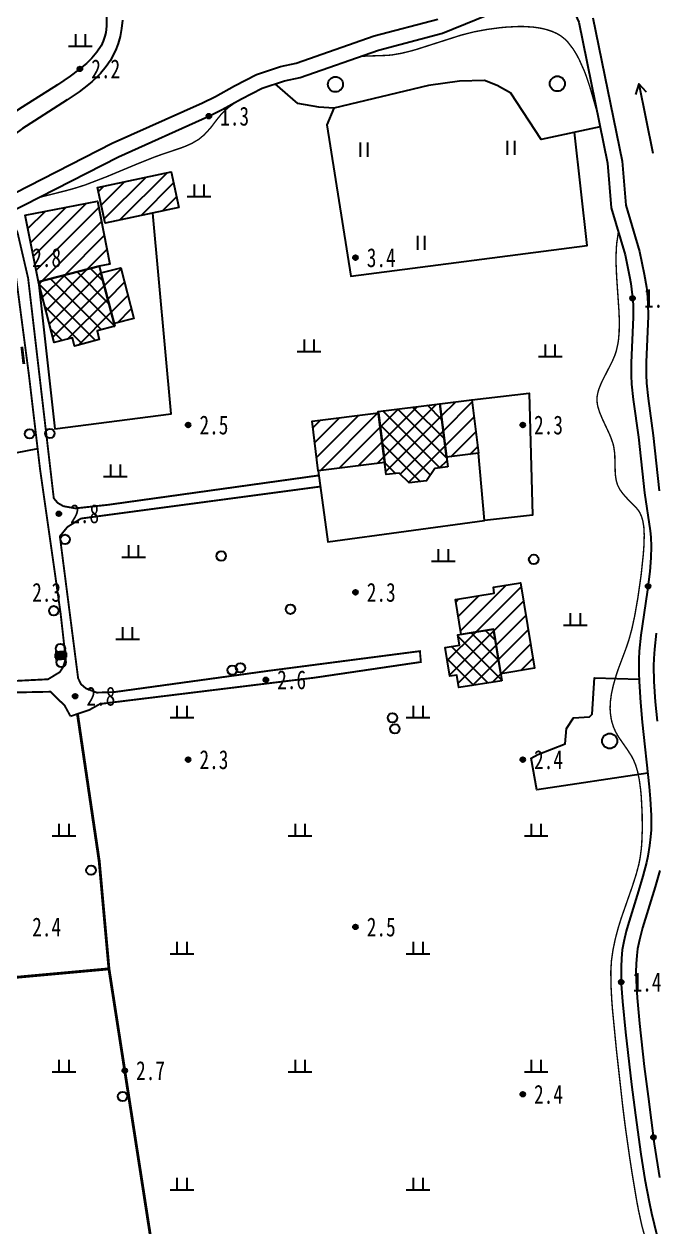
# Model space of a CAD drawing. Header units: metres. Extents: x 494039 to 619385, y 3351420 to 3402703.
# Drawn here: x 589951.9 to 590085.7, y 3392896.5 to 3393151.1 of the extents above; entities that cross this region are included whole.
import ezdxf
from ezdxf.enums import TextEntityAlignment as Align

# ---------------------------------------------------------------- set-up
doc = ezdxf.new("R2010")
doc.units = ezdxf.units.M
for name, pattern in [('2430', [0]), ('2450', [0]), ('4410a', [0]), ('8521', [0]), ('9610', [0])]:
    doc.linetypes.add(name, pattern=pattern)
for name, color, linetype in [('210100', 130, 'Continuous'), ('261301', 141, 'Continuous'), ('310300', 8, 'Continuous'), ('310500', 8, 'Continuous'), ('380201', 8, '2430'), ('380202', 8, '2450'), ('420500', 8, 'Continuous'), ('440200', 8, '4410a'), ('510301', 8, 'Continuous'), ('510402', 8, 'Continuous'), ('720100', 8, 'Continuous'), ('760201', 8, '8521'), ('810100', 8, '9610'), ('810302', 8, 'Continuous'), ('810501', 8, 'Continuous'), ('810600', 8, 'Continuous')]:
    doc.layers.add(name, color=color, linetype=linetype)
doc.layers.add('710101', color=8, linetype='Continuous', lineweight=0)
pattern_1 = [(45, (0, 0), (-1.767766953, 1.767766953), []), (135, (0, 0), (-1.767766953, -1.767766953), [])]
pattern_2 = [(45, (0, 0), (-1.767766953, 1.767766953), [])]

# ---------------------------------------------------------------- blocks, each defined once
blk = doc.blocks.new('gc170')
at = {"linetype": 'Continuous'}
blk.add_circle((0, 0), 0.5, dxfattribs=at)
blk = doc.blocks.new('gu')
at = {"flags": 128}
for points in [[(3.75, 0), (-3.75, 0)], [(2.71, -0.6), (3.75, 0), (3.75, 0), (2.71, 0.6)]]:
    blk.add_lwpolyline(points, dxfattribs=at)
blk = doc.blocks.new('p_point')
for radius in [0.25, 0.2, 0.15, 0.1, 0.05]:
    blk.add_circle((0, 0), radius)
blk.add_point((0, 0))
blk = doc.blocks.new('vm')
at = {"linetype": 'Continuous'}
for p, q in [((-0.5, 0), (-0.5, 1.3)), ((0.5, 1.3), (0.5, 0)), ((1.25, 0), (-1.25, 0))]:
    blk.add_line(p, q, dxfattribs=at)
blk = doc.blocks.new('v1')
blk.add_circle((0, 0), 0.8)
blk = doc.blocks.new('ve')
at = {"color": 0, "linetype": 'Continuous'}
for p, q in [((-0.4, 1.5), (-0.4, 0)), ((0.4, 0), (0.4, 1.5))]:
    blk.add_line(p, q, dxfattribs=at)
blk = doc.blocks.new('1-3&1-4')
at = {"layer": '310300', "linetype": 'Continuous'}
h = blk.add_hatch(dxfattribs=at)
h.set_pattern_fill('ANSI31', color=8, scale=20, style=0)
h.set_pattern_definition(pattern_2)
h.paths.add_polyline_path([(589984.6882, 3393112.2883), (589969.0694, 3393108.9937), (589967.4734, 3393116.5597), (589983.0922, 3393119.8544)])
h = blk.add_hatch(dxfattribs=at)
h.set_pattern_fill('ANSI31', color=8, scale=20, style=0)
h.set_pattern_definition(pattern_2)
h.paths.add_polyline_path([(589954.9928, 3393096.5577), (589952.1719, 3393110.6797), (589967.4856, 3393113.608), (589970.0539, 3393100.3126), (589967.8269, 3393099.8683)])
h = blk.add_hatch(dxfattribs=at)
h.set_pattern_fill('ANSI31', color=8, scale=20, style=0)
h.set_pattern_definition(pattern_2)
h.paths.add_polyline_path([(589968.1894, 3393098.4628), (589972.3796, 3393099.5437), (589975.148, 3393088.8118), (589970.9578, 3393087.7309)])
h = blk.add_hatch(dxfattribs=at)
h.set_pattern_fill('ANSI31', color=8, scale=20, style=0)
h.set_pattern_definition(pattern_2)
h.paths.add_polyline_path([(590039.9842, 3393070.7482), (590046.7024, 3393071.5879), (590048.1183, 3393060.2591), (590041.4001, 3393059.4194)])
h = blk.add_hatch(dxfattribs=at)
h.set_pattern_fill('ANSI31', color=8, scale=20, style=0)
h.set_pattern_definition(pattern_2)
h.paths.add_polyline_path([(590028.2836, 3393058.2871), (590014.2183, 3393056.5292), (590012.8998, 3393067.0786), (590026.9651, 3393068.8365)])
h = blk.add_hatch(dxfattribs=at)
h.set_pattern_fill('ANSI31', color=8, scale=20, style=0)
h.set_pattern_definition(pattern_2)
h.paths.add_polyline_path([(590051.3327, 3393023.0272), (590044.5044, 3393021.9217), (590043.3085, 3393029.3083), (590051.4944, 3393030.6335), (590051.2903, 3393031.8943), (590057.0485, 3393032.8265), (590059.9769, 3393014.7382), (590052.8611, 3393013.5862)])
at = {"layer": '310500', "linetype": 'Continuous'}
h = blk.add_hatch(dxfattribs=at)
h.set_pattern_fill('ANSI37', color=8, scale=20, style=0)
h.set_pattern_definition(pattern_1)
h.paths.add_polyline_path([(589971.1098, 3393087.1418), (589967.3573, 3393086.1739), (589967.8351, 3393084.3217), (589962.6167, 3393082.9756), (589962.1701, 3393084.7067), (589958.3069, 3393083.7101), (589954.9928, 3393096.5577), (589967.8269, 3393099.8683)])
h = blk.add_hatch(dxfattribs=at)
h.set_pattern_fill('ANSI37', color=8, scale=20, style=0)
h.set_pattern_definition(pattern_1)
h.paths.add_polyline_path([(590041.656, 3393057.372), (590038.8954, 3393057.027), (590037.1395, 3393054.4392), (590033.4343, 3393053.9762), (590031.3568, 3393056.0814), (590028.6023, 3393055.7371), (590026.9301, 3393069.1167), (590039.9842, 3393070.7482)])
h = blk.add_hatch(dxfattribs=at)
h.set_pattern_fill('ANSI37', color=8, scale=20, style=0)
h.set_pattern_definition(pattern_1)
h.paths.add_polyline_path([(590053.1, 3393012.1106), (590044.0095, 3393010.6389), (590043.5774, 3393013.3081), (590042.0725, 3393013.0645), (590041.0912, 3393019.1257), (590044.1369, 3393019.6187), (590043.783, 3393021.8049), (590051.3327, 3393023.0272)])
at = {"layer": '210100', "color": 141, "linetype": 'Continuous', "flags": 128}
blk.add_lwpolyline([(589972.7477, 3393151.9835), (589972.5625, 3393150.2313), (589972.2303, 3393148.4956), (589971.8238, 3393147.0355), (589971.4007, 3393145.8718), (589970.8108, 3393144.5842), (589970.1175, 3393143.3505), (589969.3303, 3393142.182), (589968.0683, 3393140.6667), (589967.4777, 3393140.0607), (589966.2303, 3393138.9151), (589964.5751, 3393137.5789), (589963.5439, 3393136.8152), (589961.0631, 3393135.1079), (589954.1292, 3393130.6717), (589951.612, 3393128.998), (589948.6269, 3393126.854), (589942.4088, 3393122.1695)], dxfattribs=at)
at = {"layer": '210100', "color": 141, "linetype": 'Continuous', "elevation": 0.8, "flags": 128}
for points in [[(589947.0169, 3393113.8518), (589970.5796, 3393125.8891), (589989.711, 3393134.4851), (589992.439, 3393135.8162), (589996.4867, 3393138.0596), (590001.1005, 3393140.4336), (590006.2219, 3393142.1752), (590009.5065, 3393142.8514), (590026.027, 3393148.6352), (590039.5209, 3393152.1789)], [(590072.3869, 3393152.4931), (590078.5944, 3393122.1095), (590079.3235, 3393112.8094), (590082.2391, 3393103.0072), (590083.2607, 3393098.1775), (590083.7072, 3393095.4635), (590083.846, 3393094.2965), (590084.0165, 3393091.9894), (590084.0475, 3393089.3144), (590083.624, 3393079.5726), (590083.6276, 3393076.8907), (590083.7268, 3393075.0818), (590084.0596, 3393071.8957), (590085.1513, 3393064.046), (590086.425, 3393052.2835)], [(590085.7599, 3393022.1485), (590085.3944, 3393018.7558), (590085.2728, 3393016.8154), (590085.2382, 3393015.2862), (590085.3103, 3393011.9702), (590085.5958, 3393007.6298), (590085.9752, 3393003.5361)], [(590086.5398, 3392971.9631), (590085.5813, 3392968.4779), (590082.8914, 3392959.8167), (590082.2187, 3392957.2258), (590081.847, 3392955.3306), (590081.6671, 3392953.966), (590081.5373, 3392952.1798), (590081.4979, 3392950.3848), (590081.5262, 3392948.5831), (590081.7219, 3392944.9661), (590082.2153, 3392939.5211), (590083.257, 3392930.4266), (590084.0489, 3392924.0589), (590085.3771, 3392914.0758), (590086.4962, 3392906.9569)]]:
    blk.add_lwpolyline(points, dxfattribs=at)
at = {"layer": '310300', "color": 8, "linetype": 'Continuous', "flags": 128}
for points, elevation in [([(589984.6882, 3393112.2883), (589969.0694, 3393108.9937), (589967.4734, 3393116.5597), (589983.0922, 3393119.8544)], 6.7648), ([(589954.9928, 3393096.5577), (589952.1719, 3393110.6797), (589967.4856, 3393113.608), (589970.0539, 3393100.3126), (589967.8269, 3393099.8683)], 6.865), ([(589968.1894, 3393098.4628), (589972.3796, 3393099.5437), (589975.148, 3393088.8118), (589970.9578, 3393087.7309)], 6.865), ([(590039.9842, 3393070.7482), (590046.7024, 3393071.5879), (590048.1183, 3393060.2591), (590041.4001, 3393059.4194)], 5.8477), ([(590028.2836, 3393058.2871), (590014.2183, 3393056.5292), (590012.8998, 3393067.0786), (590026.9651, 3393068.8365)], 5.8477), ([(590051.3327, 3393023.0272), (590044.5044, 3393021.9217), (590043.3085, 3393029.3083), (590051.4944, 3393030.6335), (590051.2903, 3393031.8943), (590057.0485, 3393032.8265), (590059.9769, 3393014.7382), (590052.8611, 3393013.5862)], 6.6936)]:
    blk.add_lwpolyline(points, close=True, dxfattribs=dict(at, elevation=elevation))
at = {"layer": '310500', "color": 8, "linetype": 'Continuous', "flags": 128}
for points, elevation in [([(589971.1098, 3393087.1418), (589967.3573, 3393086.1739), (589967.8351, 3393084.3217), (589962.6167, 3393082.9756), (589962.1701, 3393084.7067), (589958.3069, 3393083.7101), (589954.9928, 3393096.5577), (589967.8269, 3393099.8683)], 13.9161), ([(590053.1, 3393012.1106), (590044.0095, 3393010.6389), (590043.5774, 3393013.3081), (590042.0725, 3393013.0645), (590041.0912, 3393019.1257), (590044.1369, 3393019.6187), (590043.783, 3393021.8049), (590051.3327, 3393023.0272)], 14.6017)]:
    blk.add_lwpolyline(points, close=True, dxfattribs=dict(at, elevation=elevation))
blk.add_lwpolyline([(590041.656, 3393057.372), (590038.8954, 3393057.027), (590037.1395, 3393054.4392), (590033.4343, 3393053.9762), (590031.3568, 3393056.0814), (590028.6023, 3393055.7371), (590026.9301, 3393069.1167), (590039.9842, 3393070.7482)], close=True, dxfattribs=at)
at = {"layer": '380201', "color": 8, "linetype": '2430', "const_width": 0.6, "elevation": 5.7464, "flags": 128}
blk.add_lwpolyline([(589951.8613, 3393079.1671), (589951.4382, 3393082.8152)], dxfattribs=at)
at = {"layer": '380202', "color": 8, "linetype": '2450', "flags": 128}
blk.add_lwpolyline([(589954.9928, 3393096.5577), (589958.46, 3393065.4466), (589983.0603, 3393068.6159), (589979.1773, 3393111.1258)], dxfattribs=at)
at = {"layer": '380202', "color": 8, "linetype": '2450', "elevation": 5.8699, "flags": 128}
blk.add_lwpolyline([(590014.2183, 3393056.5292), (590016.2699, 3393041.4922), (590049.4216, 3393046.0641), (590048.1183, 3393060.2591)], dxfattribs=at)
at = {"layer": '420500', "color": 8, "linetype": 'Continuous', "const_width": 0.4, "flags": 128}
for points in [[(589950.0242, 3393098.9932), (589952.9343, 3393076.8634), (589955.2685, 3393057.1061), (589959.6426, 3393026.4151), (589960.7325, 3393016.7017), (589960.1393, 3393014.9404), (589959.4836, 3393013.9426), (589956.9939, 3393012.4179), (589945.5342, 3393011.8424)], [(590014.3482, 3393055.5769), (589969.754, 3393049.3614), (589962.7723, 3393048.6012), (589960.2026, 3393049.0741), (589959.0292, 3393049.7603), (589958.2022, 3393050.7285), (589952.7693, 3393097.3233), (589950.5325, 3393106.9672), (589948.5402, 3393111.1023)], [(589961.7425, 3393004.5797), (589965.6994, 3393005.9049), (589967.9933, 3393007.1942), (590013.4804, 3393012.7607), (590035.9414, 3393016.0721), (590035.7405, 3393018.3703), (590003.7003, 3393014.2092), (589971.0042, 3393009.7042), (589967.307, 3393009.5945), (589965.0105, 3393010.4831), (589963.9784, 3393011.3592), (589963.3587, 3393012.6302), (589959.4923, 3393042.6959), (589961.0972, 3393044.6652), (589963.955, 3393046.4469), (590014.6699, 3393053.2193)], [(589937.3809, 3393009.3708), (589957.5096, 3393009.7765), (589960.5153, 3393006.8376), (589961.7425, 3393004.5797)]]:
    blk.add_lwpolyline(points, dxfattribs=at)
at = {"layer": '440200', "color": 8, "linetype": '4410a', "const_width": 0.6, "flags": 128}
for points in [[(589602.683, 3392917.2726), (589613.5758, 3392918.934), (589791.8731, 3392935.2374), (589891.5921, 3392943.9618), (589969.8867, 3392951.1047), (589967.8183, 3392973.9569), (589963.2196, 3393005.0744)], [(589969.8867, 3392951.1047), (589979.3694, 3392890.012), (589981.4335, 3392874.4074), (589886.0895, 3392868.416)]]:
    blk.add_lwpolyline(points, dxfattribs=at)
at = {"layer": '510402', "color": 8, "linetype": 'Continuous'}
for p, q in [((589960.8666, 3393017.9785), (589958.4708, 3393017.837)), ((589958.4708, 3393017.837), (589958.5244, 3393016.9299)), ((589960.9202, 3393017.0714), (589960.8666, 3393017.9785)), ((589958.5244, 3393016.9299), (589960.9202, 3393017.0714))]:
    blk.add_line(p, q, dxfattribs=at)
at = {"layer": '510402', "color": 8, "linetype": 'Continuous', "const_width": 2.4, "flags": 128}
blk.add_lwpolyline([(589959.7544, 3393016.4559), (589959.6366, 3393018.4525)], dxfattribs=at)
at = {"layer": '710101', "color": 8, "linetype": 'Continuous', "const_width": 0.3, "elevation": 2, "flags": 128}
for points in [[(590073.2753, 3393132.4505), (590071.8333, 3393137.5037), (590071.0094, 3393140.003), (590070.5894, 3393141.1269), (590069.5077, 3393143.5574), (590068.9922, 3393144.5456), (590068.2171, 3393145.8232), (590067.0897, 3393147.2863), (590066.4072, 3393147.9754), (590065.5614, 3393148.6462), (590064.742, 3393149.1331), (590063.7534, 3393149.5766), (590062.5949, 3393149.96), (590061.8789, 3393150.1418), (590061.1528, 3393150.2911), (590059.6515, 3393150.504), (590057.6924, 3393150.6193), (590056.5768, 3393150.6207), (590054.0758, 3393150.4965), (590052.6917, 3393150.3666), (590049.937, 3393149.999), (590047.2065, 3393149.4892), (590044.49, 3393148.8023), (590035.1313, 3393145.8093), (590033.8355, 3393145.4388), (590031.8792, 3393144.9593), (590029.8997, 3393144.6169), (590028.8378, 3393144.5094), (590023.1997, 3393144.3168)], [(590000.591, 3393136.6384), (589998.761, 3393135.7028), (589996.9842, 3393134.7098), (589996.3281, 3393134.2985), (589995.2054, 3393133.4951), (589994.2934, 3393132.6884), (589993.6804, 3393132.0525), (589992.8312, 3393131.0239), (589991.4058, 3393129.1551), (589990.0714, 3393127.6982), (589988.9061, 3393126.7351), (589987.4594, 3393125.8833), (589986.0658, 3393125.2626), (589985.1057, 3393124.8982), (589981.1779, 3393123.5769), (589979.4052, 3393122.9325), (589975.5755, 3393121.4005), (589969.3737, 3393118.8111), (589964.8538, 3393117.0758), (589962.4044, 3393116.3047), (589960.8267, 3393115.8746), (589955.0034, 3393114.4041)], [(590083.5482, 3392893.8216), (590082.7614, 3392896.6456), (590082.0309, 3392899.9922), (590081.6661, 3392901.9191), (590080.6892, 3392907.7316), (590080.0922, 3392911.6204), (590079.196, 3392917.9544), (590078.6756, 3392922.1354), (590077.3489, 3392934.0015), (590076.5325, 3392942.3773), (590076.3708, 3392944.4694), (590076.1879, 3392947.9522), (590076.1767, 3392950.732), (590076.3025, 3392952.8105), (590076.6138, 3392955.0431), (590077.1067, 3392957.4105), (590077.726, 3392959.7571), (590078.3941, 3392961.8982), (590080.654, 3392968.3591), (590081.5576, 3392971.1738), (590082.084, 3392973.1619), (590082.3624, 3392974.531), (590082.6301, 3392976.5453), (590082.7234, 3392977.6744), (590082.8352, 3392980.6349), (590082.7976, 3392984.0851), (590082.6185, 3392987.5364), (590082.4925, 3392988.9563), (590082.1969, 3392991.1612), (590081.828, 3392992.9193), (590081.429, 3392994.2411), (590080.9833, 3392995.3301), (590080.5543, 3392996.1462), (590079.683, 3392997.5037), (590077.8221, 3393000.181), (590077.1634, 3393001.331), (590076.7373, 3393002.3054), (590076.3912, 3393003.4137), (590076.2522, 3393004.0254), (590076.0699, 3393005.2666), (590076.0162, 3393006.2518), (590076.0759, 3393007.7096), (590076.3001, 3393009.3376), (590076.6925, 3393011.1312), (590077.3046, 3393013.2593), (590077.7141, 3393014.4855), (590079.3617, 3393018.8837), (590080.0035, 3393020.7764), (590080.6343, 3393023.1009), (590081.2289, 3393025.8468), (590081.9225, 3393029.8133), (590082.6022, 3393034.6393), (590083.0391, 3393038.7521), (590083.1743, 3393040.6), (590083.2477, 3393042.8705), (590083.1612, 3393044.6234), (590082.9696, 3393045.8464), (590082.6799, 3393046.8592), (590082.3166, 3393047.6699), (590082.0607, 3393048.0911), (590081.5472, 3393048.7466), (590079.6291, 3393050.6874), (590078.7208, 3393051.7072), (590078.0997, 3393052.5692), (590077.5976, 3393053.5494), (590077.3277, 3393054.4378), (590077.1552, 3393055.5254), (590077.0974, 3393056.3275), (590077.0035, 3393060.1363), (590076.7876, 3393061.6701), (590076.6219, 3393062.3188), (590076.1826, 3393063.594), (590075.8327, 3393064.4307), (590074.3946, 3393067.5015), (590073.8058, 3393068.9106), (590073.4304, 3393070.1113), (590073.3075, 3393070.71), (590073.2302, 3393071.5071), (590073.2675, 3393072.2847), (590073.4562, 3393073.2487), (590073.6308, 3393073.8272), (590074.0847, 3393074.9854), (590074.4449, 3393075.7591), (590076.4505, 3393079.6676), (590077.045, 3393081.0627), (590077.3147, 3393081.8748), (590077.688, 3393083.531), (590077.8064, 3393084.3679), (590077.941, 3393086.0549), (590077.9614, 3393088.609), (590077.8972, 3393090.3222), (590077.3999, 3393097.6385), (590077.2719, 3393100.6484), (590077.2673, 3393101.9344), (590077.3543, 3393103.9268), (590077.4548, 3393104.9886), (590077.7615, 3393107.0418)]]:
    blk.add_lwpolyline(points, dxfattribs=at)
at = {"layer": '760201', "color": 8, "linetype": '8521', "flags": 128}
for points in [[(589955.9056, 3393260.3805), (589956.2185, 3393256.8732), (589956.7108, 3393254.4594), (589957.0819, 3393253.2006), (589957.5036, 3393252.1857), (589958.1541, 3393250.9852), (589960.4036, 3393247.7889), (589960.8753, 3393246.9951), (589961.3795, 3393245.9156), (589961.875, 3393244.503), (589962.4086, 3393242.462), (589962.9243, 3393239.9253), (589963.1678, 3393238.1526), (589963.2971, 3393235.8138), (589963.249, 3393232.9929), (589962.9588, 3393228.7463), (589962.2791, 3393220.7173), (589962.1445, 3393217.4232), (589962.193, 3393215.0818), (589962.37, 3393213.1917), (589962.7643, 3393210.7113), (589963.5041, 3393207.1811), (589965.0066, 3393200.4726), (589965.2747, 3393199.0533), (589965.5979, 3393196.9143), (589965.7201, 3393195.7434), (589965.852, 3393193.3918), (589965.7697, 3393187.5059), (589965.8325, 3393185.5631), (589965.9324, 3393184.1082), (589966.3388, 3393180.2343), (589968.4351, 3393165.2491), (589968.8944, 3393161.0266), (589969.0834, 3393158.7344), (589969.3386, 3393154.3358), (589969.4008, 3393151.5466), (589969.373, 3393150.6761), (589969.2336, 3393149.3875), (589969.0485, 3393148.5471), (589968.6771, 3393147.4972), (589968.2105, 3393146.551), (589967.3, 3393145.1629), (589966.2549, 3393143.9339), (589965.1033, 3393142.8091), (589963.4506, 3393141.4242), (589961.7069, 3393140.1284), (589958.9882, 3393138.2852), (589951.5363, 3393133.5579), (589949.6906, 3393132.3538), (589947.4312, 3393130.7951), (589946.1167, 3393129.8142), (589944.7761, 3393128.7257), (589940.751, 3393125.1618)], [(589948.5402, 3393111.1023), (589971.9388, 3393123.0557), (589991.0439, 3393131.6399), (589993.8902, 3393133.0287), (589997.9671, 3393135.2883), (590002.3316, 3393137.534), (590007.0476, 3393139.1378), (590010.346, 3393139.8168), (590026.9465, 3393145.6285), (590040.5214, 3393149.1935), (590059.6474, 3393157.0536), (590063.0152, 3393157.5748), (590065.8047, 3393157.1161), (590066.7795, 3393156.5459), (590068.0059, 3393154.6654), (590069.3756, 3393151.5379), (590075.4776, 3393121.6707), (590076.2176, 3393112.2324), (590079.1758, 3393102.2869), (590080.1449, 3393097.694), (590080.4042, 3393096.2205), (590080.7207, 3393093.8183), (590080.8722, 3393091.7512), (590080.9057, 3393089.0896), (590080.482, 3393079.3959), (590080.4832, 3393076.7272), (590080.5824, 3393074.8958), (590080.9205, 3393071.6576), (590082.0306, 3393063.684), (590083.3051, 3393051.9115), (590084.4758, 3393043.8619), (590084.6151, 3393042.5197), (590084.7245, 3393040.5046), (590084.6772, 3393038.1004), (590084.4418, 3393035.2138), (590083.8836, 3393030.8816), (590082.5505, 3393021.7283), (590082.2074, 3393018.352), (590082.1126, 3393016.6436), (590082.0982, 3393013.778), (590082.1594, 3393011.9532), (590082.4515, 3393007.5182), (590082.8387, 3393003.3552), (590084.2948, 3392989.6438), (590084.5045, 3392987.1094), (590084.6932, 3392983.5688), (590084.6927, 3392980.5459), (590084.6059, 3392979.0408), (590084.3918, 3392977.1907), (590083.9913, 3392974.9506), (590083.6956, 3392973.6113), (590082.953, 3392970.7196), (590082.0433, 3392967.6209), (590079.7549, 3392960.3037), (590079.4166, 3392959.0784), (590078.8929, 3392956.8652), (590078.5933, 3392955.1335), (590078.4091, 3392953.3243), (590078.3317, 3392951.5045), (590078.3335, 3392949.677), (590078.3941, 3392947.8436), (590078.6353, 3392944.1652), (590079.2674, 3392937.7077), (590080.5789, 3392926.6193), (590081.396, 3392920.1546), (590082.5237, 3392911.8711), (590083.3819, 3392906.4914), (590084.2706, 3392901.7974), (590084.8013, 3392899.357), (590086.4256, 3392892.6465), (590087.1544, 3392889.2846), (590087.5297, 3392887.0456), (590087.6661, 3392885.9275), (590087.7893, 3392884.0675), (590087.7664, 3392882.5835), (590087.7042, 3392881.8433), (590087.592, 3392881.0464), (590087.3041, 3392879.7753), (590086.7263, 3392878.1648), (590084.8545, 3392874.5841), (590084.4424, 3392873.5929), (590084.1389, 3392872.5407), (590083.996, 3392871.8215), (590083.8251, 3392870.3497), (590083.7805, 3392869.4125), (590083.8164, 3392866.938), (590085.1655, 3392844.7452), (590085.8986, 3392830.7411), (590086.2179, 3392822.2073), (590086.2859, 3392817.4119), (590086.2106, 3392813.6925), (590085.9575, 3392810.3022), (590085.5635, 3392807.4955), (590084.2211, 3392799.7366), (590083.9699, 3392797.8448), (590083.6141, 3392794.258), (590083.352, 3392790.0266), (590083.2786, 3392787.7372), (590083.2507, 3392781.9664), (590083.3073, 3392777.6378), (590083.8329, 3392755.9933), (590084.695, 3392724.2427), (590084.9161, 3392716.7684), (590085.1545, 3392711.0546), (590085.4109, 3392707.8401), (590085.8121, 3392704.8966), (590086.3651, 3392702.3385), (590086.9831, 3392700.2356), (590087.615, 3392698.5175), (590088.2893, 3392697.0072), (590088.8716, 3392695.9057), (590090.5141, 3392693.2185), (590091.2184, 3392691.9186), (590091.6232, 3392690.9437), (590091.7777, 3392690.4426), (590091.9546, 3392689.5237), (590092.0126, 3392688.3552), (590091.8608, 3392686.5035), (590091.52, 3392684.5607), (590090.7602, 3392681.2054), (590090.2537, 3392678.662), (590090.0529, 3392677.2802), (590089.8071, 3392674.3664), (590089.7253, 3392671.44), (590089.7337, 3392669.2399), (590089.8913, 3392664.0966), (590090.0734, 3392660.4187), (590090.3373, 3392656.0044), (590090.9384, 3392647.9221), (590091.216, 3392644.9926), (590091.7097, 3392640.9105), (590092.3386, 3392637.002), (590092.8124, 3392634.4062), (590095.4632, 3392621.0107), (590096.3108, 3392616.4716), (590096.7532, 3392613.8747), (590097.3199, 3392609.9732), (590097.619, 3392607.0451), (590097.6991, 3392605.7439), (590097.7347, 3392603.7926), (590097.6687, 3392602.1779), (590097.5604, 3392600.8887), (590097.1964, 3392597.9892), (590096.0763, 3392590.5774), (590095.7992, 3392587.6719), (590095.7429, 3392585.8552), (590095.7616, 3392584.3605), (590095.9292, 3392581.3691), (590096.1007, 3392579.4995), (590096.3125, 3392577.631), (590096.8401, 3392573.9015), (590097.1557, 3392572.043), (590097.7462, 3392569.0842), (590098.8574, 3392564.688), (590100.6723, 3392558.2893), (590101.6134, 3392554.6902), (590102.1364, 3392552.2825), (590102.3483, 3392551.0744), (590102.5162, 3392549.8623), (590102.6456, 3392548.3921), (590102.6831, 3392546.359), (590102.6431, 3392545.0822), (590102.4001, 3392541.7485), (590101.8441, 3392535.5793), (590101.4226, 3392524.9034), (590100.8171, 3392517.8727), (590100.7699, 3392516.1557), (590100.8503, 3392512.0157), (590100.7283, 3392510.5835), (590100.5487, 3392509.6946), (590100.3662, 3392509.0932), (590099.9552, 3392508.0861), (590099.3106, 3392506.8659), (590098.5239, 3392505.6081), (590097.3421, 3392503.934), (590096.3765, 3392502.7565), (590095.3139, 3392501.6691), (590094.2658, 3392500.7952), (590093.2021, 3392500.0707), (590092.1482, 3392499.4928), (590091.3528, 3392499.1427), (590090.0102, 3392498.6878), (590088.4504, 3392498.3174), (590087.5673, 3392498.1647), (590085.5984, 3392497.9356), (590084.5163, 3392497.8622), (590081.1605, 3392497.8107), (590077.6935, 3392497.9512), (590075.6217, 3392498.0938), (590069.4265, 3392498.6599), (590058.4392, 3392499.8015), (590055.0052, 3392500.1176), (590050.8801, 3392500.4082), (590048.8145, 3392500.4916), (590044.0038, 3392500.4864), (590029.5461, 3392499.9927), (590025.6965, 3392499.9962), (590022.4907, 3392500.1491), (590018.4565, 3392500.5076), (590015.7695, 3392500.8043), (590005.9214, 3392502.0002), (590001.6399, 3392502.4647), (589995.3542, 3392502.9961), (589971.5762, 3392504.6612), (589964.7751, 3392505.2869), (589961.2465, 3392505.7432), (589958.6853, 3392506.1913), (589957.5334, 3392506.4417), (589955.7128, 3392506.9247), (589954.8924, 3392507.1886), (589953.6018, 3392507.7012), (589953.1159, 3392507.9428), (589952.3378, 3392508.4265), (589951.5828, 3392509.0963), (589950.751, 3392510.2), (589950.1549, 3392511.2488), (589948.9275, 3392513.912), (589948.3343, 3392514.8218), (589947.9991, 3392515.1878), (589947.3717, 3392515.7176), (589946.016, 3392516.5548), (589944.055, 3392517.4692), (589943.4362, 3392517.6941), (589942.2547, 3392518.0295), (589940.8477, 3392518.2698), (589939.9541, 3392518.3573), (589937.7864, 3392518.4613), (589927.4474, 3392518.704), (589919.7131, 3392518.7576), (589915.2185, 3392518.6753), (589913.2998, 3392518.5898), (589910.1185, 3392518.3364), (589907.5961, 3392517.9827), (589906.3458, 3392517.7331), (589904.0167, 3392517.0812), (589903.2622, 3392516.8055), (589901.9534, 3392516.2305), (589898.9901, 3392514.5719), (589898.2211, 3392514.2298), (589897.6208, 3392514.0298), (589896.5254, 3392513.7912), (589895.8836, 3392513.7077), (589894.2577, 3392513.6194), (589893.0064, 3392513.6286), (589890.5599, 3392513.778), (589887.4868, 3392514.1407), (589883.2598, 3392514.8217), (589874.8128, 3392516.3267), (589868.8266, 3392517.1984), (589860.2186, 3392518.2493), (589855.0476, 3392518.8245), (589851.0231, 3392519.2405), (589845.4442, 3392519.7326), (589826.2408, 3392520.8274), (589822.7717, 3392521.0917), (589818.3183, 3392521.541), (589816.655, 3392521.7554), (589813.6225, 3392522.249), (589807.9119, 3392523.553), (589805.8203, 3392523.8292), (589803.5887, 3392523.9485), (589802.1606, 3392523.9638), (589793.1592, 3392523.8151), (589787.7755, 3392523.7965), (589763.5919, 3392523.9498), (589755.5317, 3392524.1411), (589750.1404, 3392524.4445), (589745.6415, 3392524.8607), (589743.5496, 3392525.1115), (589740.2809, 3392525.6069), (589738.219, 3392526.0124), (589736.6796, 3392526.3808), (589734.2124, 3392527.0921), (589731.9341, 3392527.8813), (589730.2002, 3392528.579), (589728.5162, 3392529.3619), (589727.0665, 3392530.1629), (589725.9637, 3392530.8936), (589724.5609, 3392532.06), (589723.7566, 3392532.9032), (589723.1291, 3392533.7116), (589722.6065, 3392534.6655), (589722.3591, 3392535.4741), (589722.2175, 3392536.4782), (589722.1327, 3392539.3252), (589721.875, 3392542.34), (589721.4421, 3392545.3094), (589721.044, 3392547.5175), (589719.976, 3392552.6337), (589716.4782, 3392567.9028), (589715.5768, 3392572.2872), (589715.0383, 3392575.409), (589714.8119, 3392577.0177), (589714.4873, 3392580.0701), (589714.3875, 3392581.5096), (589714.3161, 3392584.0286), (589714.438, 3392587.1806), (589714.8925, 3392593.0101), (589714.9468, 3392594.0755), (589714.9081, 3392595.5506), (589714.6955, 3392596.9006), (589714.141, 3392599.6344), (589712.8814, 3392608.1598), (589711.9808, 3392613.1731), (589711.591, 3392615.0918), (589710.7982, 3392618.5225), (589710.3931, 3392620.0334), (589709.7785, 3392622.0357), (589708.4413, 3392625.8063), (589707.8306, 3392627.7735), (589707.4655, 3392629.3969), (589707.1669, 3392631.4637), (589706.4606, 3392638.9312), (589706.341, 3392640.5633), (589706.2217, 3392643.8443), (589706.2344, 3392646.106), (589706.2806, 3392646.8319), (589706.4845, 3392648.135), (589706.8032, 3392649.156), (589707.2036, 3392650.0215), (589707.5366, 3392650.5773), (589708.066, 3392651.2859), (589708.822, 3392652.0902), (589709.3166, 3392652.5375), (589710.3765, 3392653.3721), (589714.7878, 3392656.2995), (589716.067, 3392657.2621), (589716.8274, 3392657.9309), (589717.9187, 3392659.0537), (589719.3841, 3392660.8921), (589720.7721, 3392663.0448), (589721.7057, 3392664.7929), (589722.4705, 3392666.494), (589724.6784, 3392672.1603), (589725.4045, 3392673.7383), (589726.1188, 3392675.0213), (589726.8053, 3392676.023), (589727.7427, 3392677.0915), (589728.8853, 3392678.1315), (589731.2715, 3392680.1563), (589732.1606, 3392681.061), (589732.7873, 3392681.8554), (589733.6974, 3392683.3874), (589734.4535, 3392685.0941), (589734.9901, 3392686.6681), (589735.3674, 3392688.176), (589735.5441, 3392689.1958), (589735.655, 3392690.2104), (589735.713, 3392691.8468), (589735.6231, 3392693.695), (589735.4164, 3392695.3327), (589735.092, 3392696.9542), (589734.884, 3392697.7552), (589734.3677, 3392699.3293), (589733.331, 3392701.9636), (589733.0752, 3392702.9256), (589732.9794, 3392703.6206), (589732.9558, 3392704.7781), (589733.246, 3392708.0066), (589733.302, 3392709.2239), (589733.2438, 3392710.999), (589733.042, 3392712.7561), (589732.8139, 3392714.0245), (589732.3347, 3392716.0051), (589730.2624, 3392722.7563)]]:
    blk.add_lwpolyline(points, dxfattribs=at)
at = {"layer": '810100', "color": 8, "linetype": '9610', "flags": 128}
for points in [[(590073.8954, 3393129.4151), (590061.4188, 3393126.7093), (590054.9611, 3393136.4826), (590052.1184, 3393138.1452), (590049.4445, 3393139.164), (590044.0945, 3393139.0223), (590037.5699, 3393138.1138), (590017.5085, 3393133.3113), (590014.3596, 3393133.5176), (590009.9036, 3393134.2954), (590005.1111, 3393138.4792)], [(590046.7024, 3393071.5879), (590058.8688, 3393072.9962), (590059.5488, 3393047.1878), (590049.4216, 3393046.0641)], [(590084.0097, 3392992.5449), (590060.4839, 3392989.001), (590059.305, 3392995.6882), (590060.6944, 3392996.5115), (590066.5334, 3392998.7314), (590066.8188, 3393002.0178), (590068.2999, 3393004.2414), (590071.687, 3393004.4417), (590072.2182, 3393005.0399), (590072.7225, 3393012.7422), (590082.1443, 3393012.403)]]:
    blk.add_lwpolyline(points, dxfattribs=at)
for points, elevation in [([(590017.5085, 3393133.3113), (590016.0153, 3393129.8236), (590021.0863, 3393097.7844), (590071.1936, 3393104.2754), (590068.5063, 3393128.2464)], 3.6002), ([(589954.7856, 3393061.1935), (589937.9427, 3393057.9609), (589936.0661, 3393066.8714), (589929.485, 3393066.1774), (589929.3717, 3393059.2908)], 3.6981)]:
    blk.add_lwpolyline(points, dxfattribs=dict(at, elevation=elevation))
at = {"layer": '261301', "color": 141, "linetype": 'Continuous', "xscale": 2, "yscale": 2, "rotation": 101.3103973350321}
blk.add_blockref('gu', (590083.6045, 3393131.1437, 2.5439), dxfattribs=at)
at = {"layer": '510301', "color": 8, "linetype": 'Continuous', "xscale": 2, "yscale": 2}
for p in [(589953.0823, 3393064.3751, 3.5814), (589957.3846, 3393064.4551, 3.5814), (589960.596, 3393042.0395, 3.5051), (589993.6581, 3393038.5142, 3.548), (590059.8383, 3393037.8063, 3.4612), (589958.2017, 3393026.9298, 3.5051), (590008.3284, 3393027.2287, 3.5146), (589996.0037, 3393014.3646, 3.4879), (589997.7275, 3393014.8177, 3.4612), (590029.9269, 3393004.2743, 3.4612), (590030.4484, 3393001.9342, 3.4612), (589966.0861, 3392971.9946, 3.4406), (589972.7635, 3392924.0953, 3.5909)]:
    blk.add_blockref('gc170', p, dxfattribs=at)
at = {"layer": '510402', "color": 8, "linetype": 'Continuous', "xscale": 2, "yscale": 2}
for p in [(589959.6098, 3393018.906), (589959.7812, 3393016.0024)]:
    blk.add_blockref('gc170', p, dxfattribs=at)
at = {"layer": '720100', "color": 8, "linetype": 'Continuous', "xscale": 2, "yscale": 2, "zscale": 2}
for p in [(589963.7388, 3393141.6571, 2.1848), (589991.0439, 3393131.6399, 1.3324), (590022.0853, 3393101.6815, 3.3551), (590080.7827, 3393093.0765, 1.5323), (589986.6579, 3393066.2541, 2.4678), (590057.5126, 3393066.2542, 2.2883), (589959.2816, 3393047.4632, 2.7708), (590022.0852, 3393030.8268, 2.3029), (590084.054, 3393032.1194, 1.6398), (590003.1142, 3393012.3089, 2.5623), (589962.7212, 3393008.8341, 2.7995), (589986.6577, 3392995.3993, 2.3262), (590057.5125, 3392995.3994, 2.3597), (590022.085, 3392959.972, 2.4645), (590078.3788, 3392948.3078, 1.425), (589973.2307, 3392929.5606, 2.6928), (590057.5124, 3392924.5446, 2.4426), (590085.1891, 3392915.4473, 1.1)]:
    blk.add_blockref('p_point', p, dxfattribs=at)
at = {"layer": '810302', "color": 8, "linetype": 'Continuous', "xscale": 2, "yscale": 2}
for p in [(589963.8534, 3393146.37, 3.6414), (589988.983, 3393114.5393, 3.6414), (590012.2663, 3393081.731, 3.6414), (590063.3309, 3393080.6726, 3.6414), (589971.2559, 3393055.2726, 3.6414), (589975.0924, 3393038.207, 3.6414), (590040.709, 3393037.3603, 3.6414), (590068.649, 3393023.8137, 3.6414), (589973.8224, 3393020.8503, 3.6414), (589985.3575, 3393004.224), (590035.3575, 3393004.224), (589960.3575, 3392979.224), (590010.3575, 3392979.224), (590060.3575, 3392979.224), (589985.3575, 3392954.224), (590035.3575, 3392954.224), (589960.3575, 3392929.224), (590010.3575, 3392929.224), (590060.3575, 3392929.224), (589985.3575, 3392904.224), (590035.3575, 3392904.224)]:
    blk.add_blockref('vm', p, dxfattribs=at)
at = {"layer": '810501', "color": 8, "linetype": 'Continuous', "xscale": 2, "yscale": 2}
for p in [(590017.8442, 3393138.3658, 4.6431), (590064.8486, 3393138.5081, 4.6431), (590075.9255, 3392999.3532, 3.6414)]:
    blk.add_blockref('v1', p, dxfattribs=at)
at = {"layer": '810600', "color": 8, "linetype": 'Continuous', "xscale": 2, "yscale": 2}
for p in [(590023.9047, 3393123.0636, 3.775), (590055.0276, 3393123.4395, 3.6414), (590036.002, 3393103.3138, 3.6414)]:
    blk.add_blockref('ve', p, dxfattribs=at)
at = {"layer": '720100', "color": 8, "width": 0.75}
for s, p in [('2.2', (589966.1388, 3393141.6571, 2.1848)), ('1.3', (589993.4439, 3393131.6399, 1.3324)), ('2.8', (589953.6305, 3393101.6814, 2.821)), ('3.4', (590024.4853, 3393101.6815, 3.3551)), ('1.5', (590083.1827, 3393093.0765, 1.5323)), ('2.5', (589989.0579, 3393066.2541, 2.4678)), ('2.3', (590059.9126, 3393066.2542, 2.2883)), ('2.8', (589961.6816, 3393047.4632, 2.7708)), ('2.3', (589953.6304, 3393030.8266, 2.3031)), ('2.3', (590024.4852, 3393030.8268, 2.3029)), ('2.6', (590005.5142, 3393012.3089, 2.5623)), ('2.8', (589965.1212, 3393008.8341, 2.7995)), ('2.3', (589989.0577, 3392995.3993, 2.3262)), ('2.4', (590059.9125, 3392995.3994, 2.3597)), ('2.4', (589953.6303, 3392959.9718, 2.4037)), ('2.5', (590024.485, 3392959.972, 2.4645)), ('1.4', (590080.7788, 3392948.3078, 1.425)), ('2.7', (589975.6307, 3392929.5606, 2.6928)), ('2.4', (590059.9124, 3392924.5446, 2.4426))]:
    blk.add_text(s, height=4, dxfattribs=at).set_placement(p, align=Align.MIDDLE_LEFT)

msp = doc.modelspace()

# ---------------------------------------------------------------- block references
msp.add_blockref('1-3&1-4', (0, 0))

doc.saveas('drawing.dxf')
